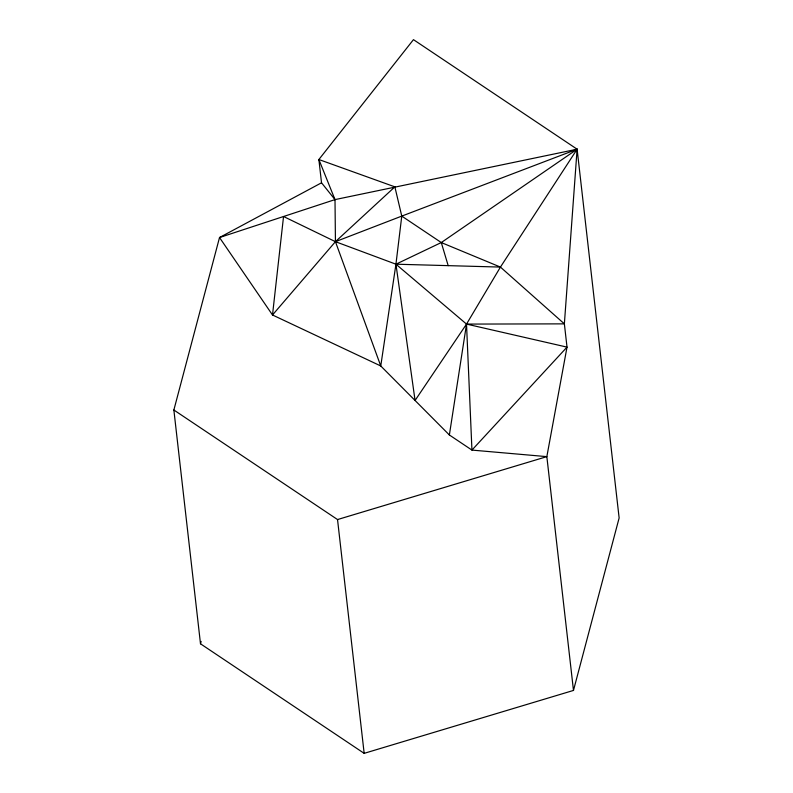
<?xml version="1.0" encoding="UTF-8"?>
<svg xmlns="http://www.w3.org/2000/svg" width="793" height="793" viewBox="0 0 793 793"><rect width="100%" height="100%" fill="white"/><g stroke="black" fill="none" stroke-linecap="round" stroke-linejoin="round"><path stroke-width="1.19" d="M173.865 410.001L337.531 519.554L546.843 456.639L471.944 450.087L449.373 434.98L380.759 365.969L272.505 314.99L219.522 237.533L335.003 199.608L577.116 149.203L564.368 323.861L567.015 347.126L546.843 456.639L573.478 690.435L364.165 753.35L200.5 643.797L173.865 410.001L219.522 237.533L321.522 182.796L318.875 159.522L413.46 39.65L577.116 149.203L619.135 517.958L573.478 690.435M335.439 241.667L401.773 216.102L441.285 242.549L500.433 267.082L564.368 323.861L466.522 324.089L471.944 450.087L567.015 347.126L466.522 324.089L395.945 264.198L401.773 216.102L394.864 186.851L318.875 159.522L335.003 199.608L335.439 241.667L380.759 365.969L395.945 264.198L441.285 242.549L577.116 149.203L500.433 267.082L466.522 324.089L415.066 400.475L395.945 264.198L335.439 241.667L283.547 216.509L272.505 314.99L335.439 241.667L394.864 186.851M449.373 434.98L466.522 324.089M200.5 643.797L201.135 641.398M401.773 216.102L577.116 149.203M395.945 264.198L500.433 267.082M321.522 182.796L335.003 199.608M441.285 242.549L448.184 265.645M337.531 519.554L364.165 753.35"/></g></svg>
